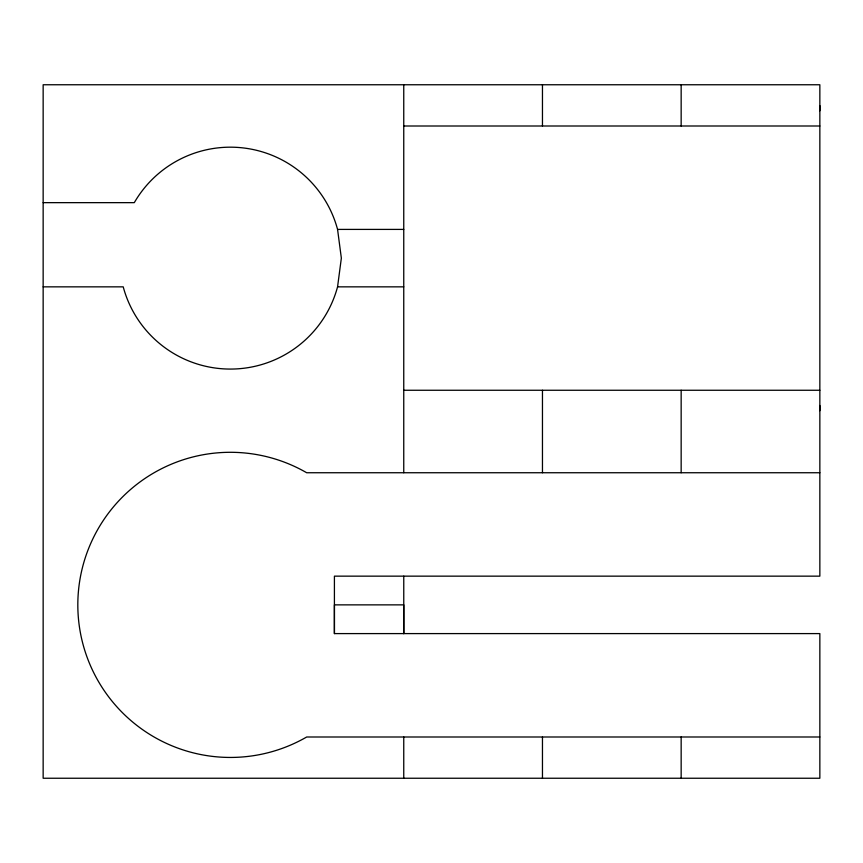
<?xml version="1.0" encoding="UTF-8"?>
<svg xmlns="http://www.w3.org/2000/svg" width="863" height="863" viewBox="0 0 863 863"><rect width="100%" height="100%" fill="white"/><g stroke="black" fill="none" stroke-linecap="round" stroke-linejoin="round"><path stroke-width="1.29" d="M334.413 633.593L334.413 576.15L819.85 576.15L819.85 84.757L43.15 84.757L43.15 778.243L819.85 778.243L819.85 633.593L334.413 633.593L334.413 604.866L403.765 604.866L403.765 633.593L403.765 576.15M819.85 410.691L819.85 405.491M819.85 110.766L819.85 105.566M43.15 286.85L123.215 286.85A110.96 110.96 0 0 0 337.562 286.85L341.349 258.134L337.562 229.407A110.96 110.96 0 0 0 134.294 202.654L43.15 202.654M403.755 126.009L819.85 125.998M337.562 229.407L403.755 229.407M337.562 286.85L403.755 286.85M403.755 390.259L819.85 390.259M819.85 472.741L306.678 472.741A152.568 152.568 0 0 0 77.821 604.866A152.568 152.568 0 0 0 306.678 737.002L819.85 736.991M681.155 84.757L681.155 125.998M681.155 390.259L681.155 472.741M681.155 736.991L681.155 778.243M542.46 84.757L542.46 125.998M542.46 390.259L542.46 472.741M542.46 736.991L542.46 778.243M403.755 84.757L403.755 472.741M403.755 737.002L403.755 778.243"/></g></svg>
